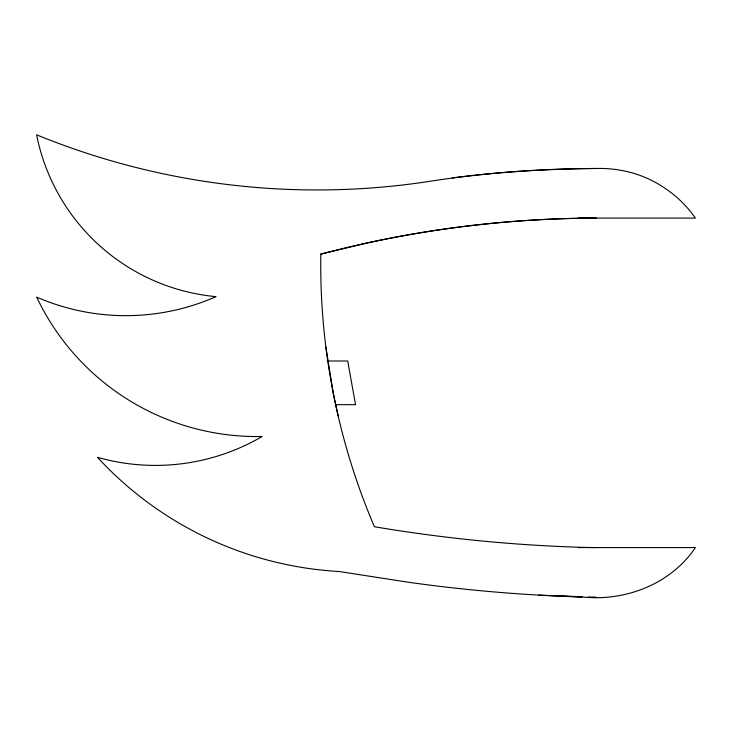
<?xml version="1.0" encoding="UTF-8"?>
<svg xmlns="http://www.w3.org/2000/svg" width="732" height="732" viewBox="0 0 732 732"><rect width="100%" height="100%" fill="white"/><g stroke="black" fill="none" stroke-linecap="round" stroke-linejoin="round"><path stroke-width="1.1" d="M320.799 254.114L366.329 243.152A1090.863 1090.863 0 0 1 596.159 218.099A1090.772 1090.772 0 0 0 320.799 254.105A668.874 668.874 0 0 0 374.381 526.729A1523.676 1523.676 0 0 0 583.468 547.371L596.159 547.573M578.381 218.099L695.4 218.099C680.687 196.981 658.837 181.033 634.223 173.475C621.898 169.787 609.024 168.104 596.159 168.479C539.905 169.037 483.596 172.743 428.01 181.6A740.784 740.784 0 0 1 36.6 134.807A202.059 202.059 0 0 0 215.977 296.652A223.324 223.324 0 0 1 36.655 297.101A243.738 243.738 0 0 0 262.12 436.492A211.429 211.429 0 0 1 97.475 457.317A355.853 355.853 0 0 0 339.035 571.509L409.115 582.343A1573.278 1573.278 0 0 0 582.096 596.973C625.165 601.677 670.832 584.154 695.4 547.573L578.381 547.573M327.158 361.004L347.709 361.004L355.532 404.668L335.366 404.668M559.486 596.004L581.711 596.717M588.382 596.937L596.159 597.193M538.715 595.107L582.096 596.973M338.175 416.032L333.28 393.23L325.886 347.188M452.22 177.931A1141.481 1141.481 0 0 1 596.159 168.488"/></g></svg>
